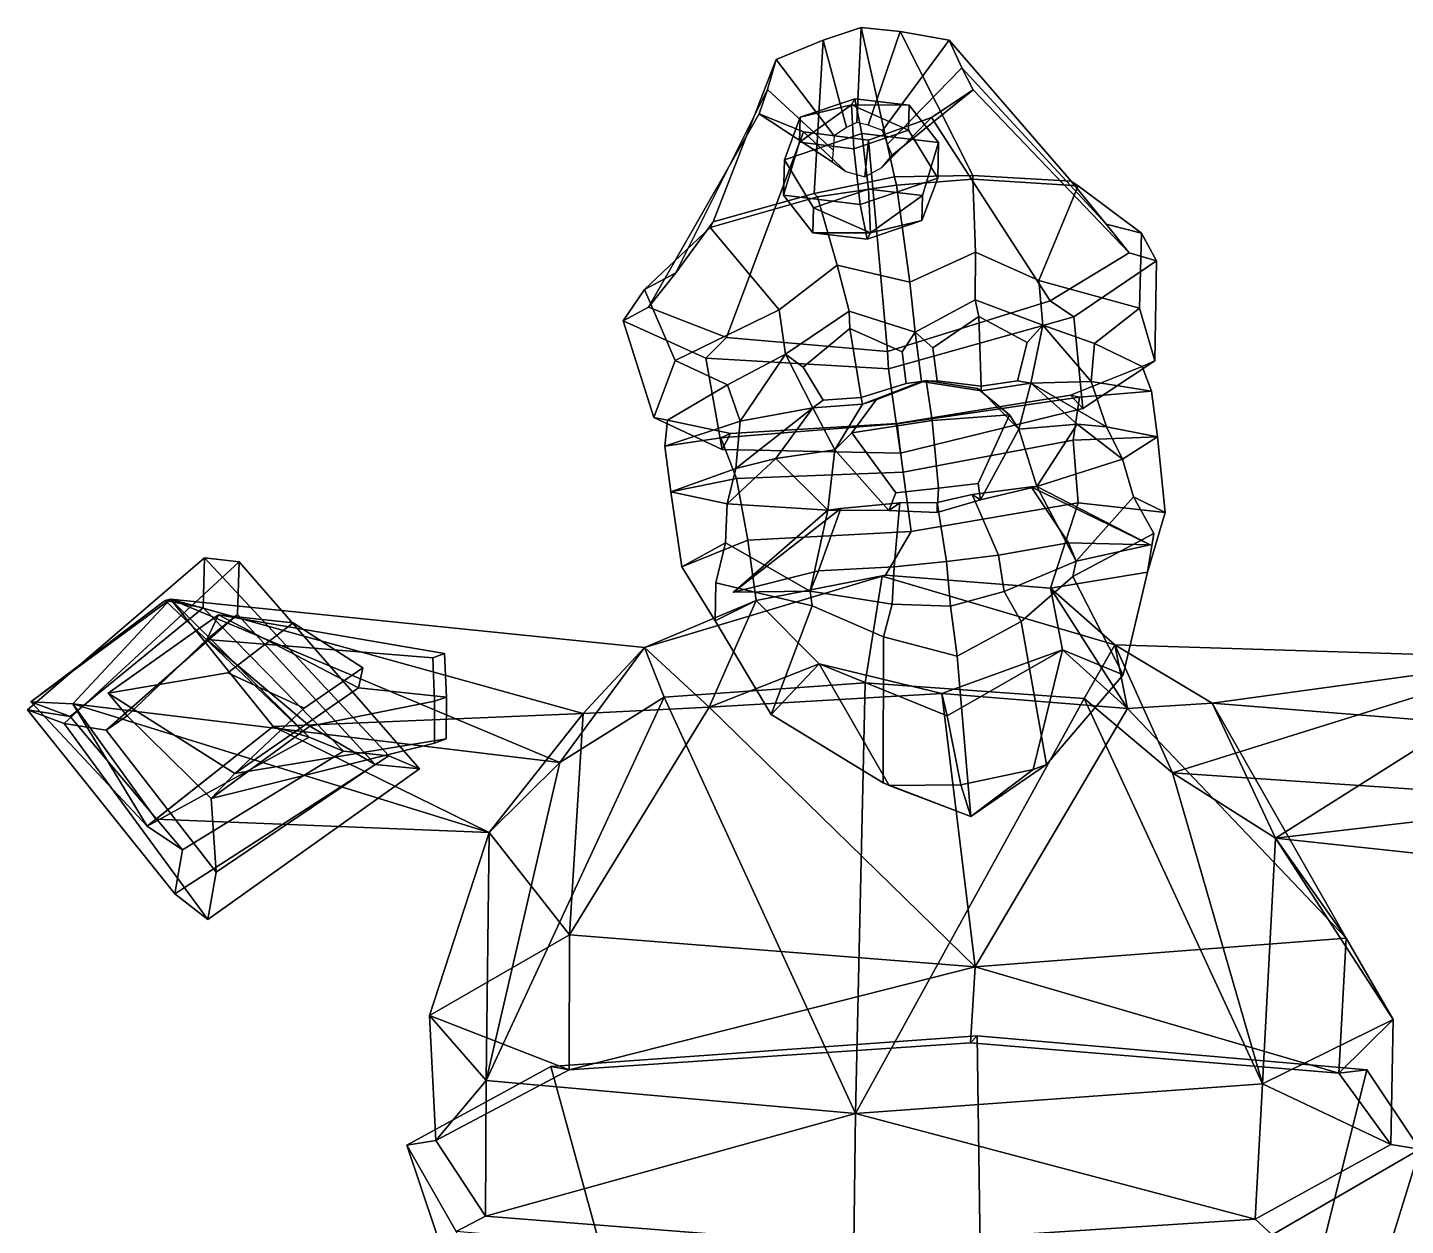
# Model space of a CAD drawing. Extents: x -213 to 325, y -160 to 308.
# Drawn here: x -213.4 to 142.2, y -0.7 to 308.4 of the extents above; entities that cross this region are included whole.
import ezdxf

# ---------------------------------------------------------------- set-up
doc = ezdxf.new("R2010")
doc.units = 0

msp = doc.modelspace()

# ---------------------------------------------------------------- linework, layer by layer
for p in [(76.289795, 174.895782, 63.692566), (-31.287403, 162.739075, 70.649391)]:
    msp.add_point(p)
for points in [[(10.295665, 269.878662, 61.596279), (1.71076, 308.433472, -3.615559), (-8.107802, 305.201508, -4.477952), (-10.431503, 265.590485, 55.454544)], [(0.574695, 283.944427, -63.036877), (-2.062427, 282.610809, -62.279022), (-8.107802, 305.201508, -4.477952), (1.71076, 308.433472, -3.615559)], [(0.574695, 283.944427, -63.036877), (1.71076, 308.433472, -3.615559), (11.807381, 307.443359, -5.762041), (3.514271, 283.235352, -62.63718)], [(10.295665, 269.878662, 61.596279), (30.503714, 270.216339, 52.807335), (11.807381, 307.443359, -5.762041), (1.71076, 308.433472, -3.615559)], [(3.514271, 283.235352, -62.63718), (11.807381, 307.443359, -5.762041), (24.38629, 305.215332, -9.135604), (7.229067, 281.872284, -61.867378)], [(55.890678, 268.752808, 38.455486), (24.38629, 305.215332, -9.135604), (11.807381, 307.443359, -5.762041), (30.503714, 270.216339, 52.807335)], [(-36.472111, 258.31543, 44.428425), (-10.431503, 265.590485, 55.454544), (-8.107802, 305.201508, -4.477952), (-20.210253, 300.195099, -6.260114)], [(-2.062427, 282.610809, -62.279022), (-5.258965, 280.473724, -61.065346), (-20.210253, 300.195099, -6.260114), (-8.107802, 305.201508, -4.477952)], [(7.229067, 281.872284, -61.867378), (24.38629, 305.215332, -9.135604), (27.647715, 298.076904, -14.623784), (8.53866, 278.354614, -59.874531)], [(64.910515, 257.659668, 11.500129), (27.647715, 298.076904, -14.623784), (24.38629, 305.215332, -9.135604), (55.890678, 268.752808, 38.455486)], [(-46.154076, 245.108887, 18.68248), (-36.472111, 258.31543, 44.428425), (-20.210253, 300.195099, -6.260114), (-22.490332, 292.432861, -11.39099)], [(-5.258965, 280.473724, -61.065346), (-5.501117, 276.782288, -58.972839), (-22.490332, 292.432861, -11.39099), (-20.210253, 300.195099, -6.260114)], [(8.53866, 278.354614, -59.874531), (27.647715, 298.076904, -14.623784), (30.580221, 292.352722, -19.070236), (9.679517, 275.52655, -58.272438)], [(70.855881, 250.254944, -11.48688), (30.580221, 292.352722, -19.070236), (27.647715, 298.076904, -14.623784), (64.910515, 257.659668, 11.500129)], [(-53.179092, 236.238434, -3.465757), (-46.154076, 245.108887, 18.68248), (-22.490332, 292.432861, -11.39099), (-24.631233, 286.137573, -15.510321)], [(-5.501117, 276.782288, -58.972839), (-5.780929, 273.795135, -57.279507), (-24.631233, 286.137573, -15.510321), (-22.490332, 292.432861, -11.39099)], [(9.679517, 275.52655, -58.272438), (30.580221, 292.352722, -19.070236), (19.880844, 285.230042, -22.542032), (6.995955, 272.33667, -56.462364)], [(50.462208, 237.882416, -29.857176), (19.880844, 285.230042, -22.542032), (30.580221, 292.352722, -19.070236), (70.855881, 250.254944, -11.48688)], [(1.914057, 281.074829, -47.329025), (0.108128, 290.077972, -59.796902), (-14.055396, 285.271667, -65.843216), (-18.116213, 274.277679, -55.879784)], [(-14.055396, 285.271667, -65.843216), (-0.7815, 288.456055, -76.477173), (-14.226307, 278.812256, -79.744141)], [(-0.7815, 288.456055, -76.477173), (-0.233695, 277.159119, -87.598808), (-14.226307, 278.812256, -79.744141)], [(0.108128, 290.077972, -59.796902), (-0.7815, 288.456055, -76.477173), (-14.055396, 285.271667, -65.843216)], [(0.108128, 290.077972, -59.796902), (14.100775, 288.424896, -67.65152), (-0.7815, 288.456055, -76.477173)], [(-0.7815, 288.456055, -76.477173), (13.929864, 281.965454, -81.552444), (-0.233695, 277.159119, -87.598808)], [(14.100775, 288.424896, -67.65152), (13.929864, 281.965454, -81.552444), (-0.7815, 288.456055, -76.477173)], [(1.914057, 281.074829, -47.329025), (21.702618, 278.737, -58.437107), (14.100775, 288.424896, -67.65152), (0.108128, 290.077972, -59.796902)], [(21.702618, 278.737, -58.437107), (21.460913, 269.60199, -78.096062), (13.929864, 281.965454, -81.552444), (14.100775, 288.424896, -67.65152)], [(-33.051987, 228.444946, -24.456459), (-53.179092, 236.238434, -3.465757), (-24.631233, 286.137573, -15.510321), (-13.158055, 281.510864, -20.411755)], [(-5.780929, 273.795135, -57.279507), (-2.255678, 271.300568, -55.868187), (-13.158055, 281.510864, -20.411755), (-24.631233, 286.137573, -15.510321)], [(-18.116213, 274.277679, -55.879784), (-14.055396, 285.271667, -65.843216), (-14.226307, 278.812256, -79.744141), (-18.357918, 265.14267, -75.538734)], [(6.995955, 272.33667, -56.462364), (19.880844, 285.230042, -22.542032), (3.622046, 279.41275, -24.297394), (2.653657, 269.903839, -55.080189)], [(8.469061, 224.82312, -45.381706), (3.622046, 279.41275, -24.297394), (19.880844, 285.230042, -22.542032), (50.462208, 237.882416, -29.857176)], [(8.469061, 224.82312, -45.381706), (-33.051987, 228.444946, -24.456459), (-13.158055, 281.510864, -20.411755), (3.622046, 279.41275, -24.297394)], [(1.914057, 281.074829, -47.329025), (-18.116213, 274.277679, -55.879784), (-10.585125, 261.914215, -52.423344), (3.578399, 266.720551, -46.377033)], [(-2.255678, 271.300568, -55.868187), (2.653657, 269.903839, -55.080189), (3.622046, 279.41275, -24.297394), (-13.158055, 281.510864, -20.411755)], [(13.929864, 281.965454, -81.552444), (21.460913, 269.60199, -78.096062), (1.430647, 262.80481, -86.646843), (-0.233695, 277.159119, -87.598808)], [(1.914057, 281.074829, -47.329025), (3.578399, 266.720551, -46.377033), (17.571043, 265.067444, -54.231647), (21.702618, 278.737, -58.437107)], [(-14.226307, 278.812256, -79.744141), (-0.233695, 277.159119, -87.598808), (1.430647, 262.80481, -86.646843), (-18.357918, 265.14267, -75.538734)], [(21.702618, 278.737, -58.437107), (17.571043, 265.067444, -54.231647), (17.400131, 258.608032, -68.132568), (21.460913, 269.60199, -78.096062)], [(-18.116213, 274.277679, -55.879784), (-18.357918, 265.14267, -75.538734), (-10.756036, 255.454803, -66.324265), (-10.585125, 261.914215, -52.423344)], [(3.578399, 266.720551, -46.377033), (-10.585125, 261.914215, -52.423344), (4.126197, 255.423645, -57.498604)], [(10.822513, 267.734955, 65.997177), (10.295665, 269.878662, 61.596279), (-10.431503, 265.590485, 55.454544), (-9.57394, 264.74588, 60.917793)], [(14.226674, 242.684845, 74.863831), (10.822513, 267.734955, 65.997177), (-9.57394, 264.74588, 60.917793), (-4.526141, 247.117828, 69.835449)], [(17.400131, 258.608032, -68.132568), (3.236576, 253.801697, -74.17894), (1.430647, 262.80481, -86.646843), (21.460913, 269.60199, -78.096062)], [(3.578399, 266.720551, -46.377033), (4.126197, 255.423645, -57.498604), (17.571043, 265.067444, -54.231647)], [(10.822513, 267.734955, 65.997177), (30.557262, 269.280884, 58.322578), (30.503714, 270.216339, 52.807335), (10.295665, 269.878662, 61.596279)], [(14.226674, 242.684845, 74.863831), (31.242292, 250.452148, 67.781563), (30.557262, 269.280884, 58.322578), (10.822513, 267.734955, 65.997177)], [(30.557262, 269.280884, 58.322578), (57.667854, 267.56781, 43.658695), (55.890678, 268.752808, 38.455486), (30.503714, 270.216339, 52.807335)], [(31.242292, 250.452148, 67.781563), (47.586147, 243.126038, 57.07674), (57.667854, 267.56781, 43.658695), (30.557262, 269.280884, 58.322578)], [(47.586147, 243.126038, 57.07674), (73.543083, 236.031677, 38.041512), (74.016029, 255.354065, 13.292112), (57.667854, 267.56781, 43.658695)], [(57.667854, 267.56781, 43.658695), (74.016029, 255.354065, 13.292112), (64.910515, 257.659668, 11.500129), (55.890678, 268.752808, 38.455486)], [(-9.57394, 264.74588, 60.917793), (-10.431503, 265.590485, 55.454544), (-36.472111, 258.31543, 44.428425), (-37.264938, 256.839996, 49.797832)], [(-4.526141, 247.117828, 69.835449), (-9.57394, 264.74588, 60.917793), (-37.264938, 256.839996, 49.797832), (-19.478886, 235.547424, 61.413712)], [(-10.756036, 255.454803, -66.324265), (-18.357918, 265.14267, -75.538734), (1.430647, 262.80481, -86.646843), (3.236576, 253.801697, -74.17894)], [(17.571043, 265.067444, -54.231647), (4.126197, 255.423645, -57.498604), (17.400131, 258.608032, -68.132568)], [(-10.585125, 261.914215, -52.423344), (-10.756036, 255.454803, -66.324265), (4.126197, 255.423645, -57.498604)], [(-37.264938, 256.839996, 49.797832), (-36.472111, 258.31543, 44.428425), (-46.154076, 245.108887, 18.68248), (-54.215717, 240.863281, 21.584633)], [(-19.478886, 235.547424, 61.413712), (-37.264938, 256.839996, 49.797832), (-54.215717, 240.863281, 21.584633), (-46.316662, 222.487, 45.792629)], [(4.126197, 255.423645, -57.498604), (3.236576, 253.801697, -74.17894), (17.400131, 258.608032, -68.132568)], [(74.016029, 255.354065, 13.292112), (77.89418, 248.259033, -12.748948), (70.855881, 250.254944, -11.48688), (64.910515, 257.659668, 11.500129)], [(4.126197, 255.423645, -57.498604), (-10.756036, 255.454803, -66.324265), (3.236576, 253.801697, -74.17894)], [(73.543083, 236.031677, 38.041512), (77.518021, 222.414001, 1.322866), (77.89418, 248.259033, -12.748948), (74.016029, 255.354065, 13.292112)], [(14.226674, 242.684845, 74.863831), (15.65691, 229.815247, 74.491364), (31.150402, 238.156189, 70.389763), (31.242292, 250.452148, 67.781563)], [(31.242292, 250.452148, 67.781563), (31.150402, 238.156189, 70.389763), (48.625824, 231.613892, 57.798023), (47.586147, 243.126038, 57.07674)], [(77.89418, 248.259033, -12.748948), (56.553928, 233.806427, -32.707878), (50.462208, 237.882416, -29.857176), (70.855881, 250.254944, -11.48688)], [(-4.526141, 247.117828, 69.835449), (-19.478886, 235.547424, 61.413712), (-17.833689, 224.103699, 62.09584), (-1.366696, 235.218201, 72.382027)], [(14.226674, 242.684845, 74.863831), (-4.526141, 247.117828, 69.835449), (-1.366696, 235.218201, 72.382027), (15.65691, 229.815247, 74.491364)], [(77.518021, 222.414001, 1.322866), (58.947701, 210.085327, -22.580143), (56.553928, 233.806427, -32.707878), (77.89418, 248.259033, -12.748948)], [(-54.215717, 240.863281, 21.584633), (-46.154076, 245.108887, 18.68248), (-53.179092, 236.238434, -3.465757), (-59.699688, 232.710327, -3.850995)], [(61.921425, 226.917816, 40.282898), (73.543083, 236.031677, 38.041512), (47.586147, 243.126038, 57.07674), (48.625824, 231.613892, 57.798023)], [(-46.316662, 222.487, 45.792629), (-54.215717, 240.863281, 21.584633), (-59.699688, 232.710327, -3.850995), (-51.802574, 207.800232, 9.685802)], [(-59.699688, 232.710327, -3.850995), (-53.179092, 236.238434, -3.465757), (-33.051987, 228.444946, -24.456459), (-38.397316, 223.076538, -26.567549)], [(-32.771927, 216.217041, 46.406551), (-17.833689, 224.103699, 62.09584), (-19.478886, 235.547424, 61.413712), (-46.316662, 222.487, 45.792629)], [(-1.244885, 230.767334, 70.698242), (-1.366696, 235.218201, 72.382027), (-17.833689, 224.103699, 62.09584), (-13.231303, 220.761169, 62.024643)], [(-1.244885, 230.767334, 70.698242), (12.315595, 224.743835, 72.273689), (15.65691, 229.815247, 74.491364), (-1.366696, 235.218201, 72.382027)], [(56.553928, 233.806427, -32.707878), (8.758856, 220.324036, -48.762356), (8.469061, 224.82312, -45.381706), (50.462208, 237.882416, -29.857176)], [(32.039364, 233.868896, 68.399887), (31.150402, 238.156189, 70.389763), (15.65691, 229.815247, 74.491364), (20.197659, 225.761719, 71.940681)], [(32.039364, 233.868896, 68.399887), (44.512619, 227.156128, 55.675606), (48.625824, 231.613892, 57.798023), (31.150402, 238.156189, 70.389763)], [(73.543083, 236.031677, 38.041512), (61.921425, 226.917816, 40.282898), (74.230888, 220.952087, 1.703953), (77.518021, 222.414001, 1.322866)], [(-51.802574, 207.800232, 9.685802), (-59.699688, 232.710327, -3.850995), (-38.397316, 223.076538, -26.567549), (-34.151421, 199.564728, -16.559587)], [(58.947701, 210.085327, -22.580143), (11.840618, 198.592438, -39.082211), (8.758856, 220.324036, -48.762356), (56.553928, 233.806427, -32.707878)], [(20.197659, 225.761719, 71.940681), (21.283329, 217.229065, 73.818611), (32.650928, 215.840759, 67.775581), (32.039364, 233.868896, 68.399887)], [(32.650928, 215.840759, 67.775581), (42.085087, 217.220703, 60.535889), (44.512619, 227.156128, 55.675606), (32.039364, 233.868896, 68.399887)], [(42.085087, 217.220703, 60.535889), (45.487, 216.688354, 63.372627), (48.625824, 231.613892, 57.798023), (44.512619, 227.156128, 55.675606)], [(45.487, 216.688354, 63.372627), (61.047832, 217.052948, 41.623634), (48.625824, 231.613892, 57.798023)], [(61.047832, 217.052948, 41.623634), (61.921425, 226.917816, 40.282898), (48.625824, 231.613892, 57.798023)], [(-38.397316, 223.076538, -26.567549), (-33.051987, 228.444946, -24.456459), (8.469061, 224.82312, -45.381706), (8.758856, 220.324036, -48.762356)], [(1.691899, 212.966888, 70.37748), (-1.244885, 230.767334, 70.698242), (-13.231303, 220.761169, 62.024643), (-8.09318, 212.233032, 65.628693)], [(12.315595, 224.743835, 72.273689), (-1.244885, 230.767334, 70.698242), (1.691899, 212.966888, 70.37748), (13.34839, 216.54303, 73.913834)], [(13.34839, 216.54303, 73.913834), (17.261034, 217.064941, 77.016312), (15.65691, 229.815247, 74.491364), (12.315595, 224.743835, 72.273689)], [(21.283329, 217.229065, 73.818611), (20.197659, 225.761719, 71.940681), (15.65691, 229.815247, 74.491364), (17.261034, 217.064941, 77.016312)], [(-29.56456, 206.813354, 47.483379), (-17.833689, 224.103699, 62.09584), (-32.771927, 216.217041, 46.406551)], [(-10.773458, 210.330688, 67.010895), (-17.833689, 224.103699, 62.09584), (-29.56456, 206.813354, 47.483379)], [(-8.09318, 212.233032, 65.628693), (-13.231303, 220.761169, 62.024643), (-17.833689, 224.103699, 62.09584), (-10.773458, 210.330688, 67.010895)], [(61.921425, 226.917816, 40.282898), (61.047832, 217.052948, 41.623634), (76.619476, 214.585205, 3.044297), (74.230888, 220.952087, 1.703953)], [(-46.316662, 222.487, 45.792629), (-51.802574, 207.800232, 9.685802), (-48.251659, 207.111023, 9.624685), (-32.771927, 216.217041, 46.406551)], [(-34.151421, 199.564728, -16.559587), (-38.397316, 223.076538, -26.567549), (8.758856, 220.324036, -48.762356), (11.840618, 198.592438, -39.082211)], [(77.518021, 222.414001, 1.322866), (74.230888, 220.952087, 1.703953), (55.738747, 213.582397, -24.026209), (58.947701, 210.085327, -22.580143)], [(76.619476, 214.585205, 3.044297), (58.038151, 213.014221, -27.073868), (55.738747, 213.582397, -24.026209), (74.230888, 220.952087, 1.703953)], [(19.983568, 206.988647, 97.305809), (18.476553, 217.307251, 92.033203), (5.596647, 212.350525, 89.520668), (-0.730027, 203.861267, 91.953781)], [(1.691899, 212.966888, 70.37748), (2.08424, 211.207428, 72.834892), (17.261034, 217.064941, 77.016312), (13.34839, 216.54303, 73.913834)], [(18.476553, 217.307251, 92.033203), (17.261034, 217.064941, 77.016312), (2.08424, 211.207428, 72.834892), (5.596647, 212.350525, 89.520668)], [(18.476553, 217.307251, 92.033203), (31.709101, 215.301331, 87.832024), (32.701839, 214.667358, 70.854904), (17.261034, 217.064941, 77.016312)], [(32.650928, 215.840759, 67.775581), (21.283329, 217.229065, 73.818611), (17.261034, 217.064941, 77.016312), (32.701839, 214.667358, 70.854904)], [(19.983568, 206.988647, 97.305809), (40.020954, 208.466309, 89.318481), (31.709101, 215.301331, 87.832024), (18.476553, 217.307251, 92.033203)], [(32.650928, 215.840759, 67.775581), (32.701839, 214.667358, 70.854904), (45.487, 216.688354, 63.372627), (42.085087, 217.220703, 60.535889)], [(64.981628, 205.416321, 42.402836), (61.047832, 217.052948, 41.623634), (45.487, 216.688354, 63.372627)], [(61.047832, 217.052948, 41.623634), (64.981628, 205.416321, 42.402836), (78.189713, 202.817932, 6.408596), (76.619476, 214.585205, 3.044297)], [(-32.771927, 216.217041, 46.406551), (-48.251659, 207.111023, 9.624685), (-48.975174, 200.392456, 11.166284), (-29.56456, 206.813354, 47.483379)], [(58.038151, 213.014221, -27.073868), (10.943399, 206.176086, -39.704395), (10.991354, 206.244812, -38.842796), (55.738747, 213.582397, -24.026209)], [(58.947701, 210.085327, -22.580143), (55.738747, 213.582397, -24.026209), (10.991354, 206.244812, -38.842796), (11.840618, 198.592438, -39.082211)], [(40.020954, 208.466309, 89.318481), (42.424652, 204.777405, 71.231117), (32.701839, 214.667358, 70.854904), (31.709101, 215.301331, 87.832024)], [(42.424652, 204.777405, 71.231117), (45.487, 216.688354, 63.372627), (32.701839, 214.667358, 70.854904)], [(57.40699, 206.037842, 67.119957), (45.487, 216.688354, 63.372627), (42.424652, 204.777405, 71.231117)], [(57.40699, 206.037842, 67.119957), (64.981628, 205.416321, 42.402836), (45.487, 216.688354, 63.372627)], [(78.189713, 202.817932, 6.408596), (56.381794, 201.909485, -27.446661), (58.038151, 213.014221, -27.073868), (76.619476, 214.585205, 3.044297)], [(-30.681965, 194.605927, 48.589233), (-10.773458, 210.330688, 67.010895), (-29.56456, 206.813354, 47.483379)], [(-20.354448, 197.250458, 72.148651), (-10.773458, 210.330688, 67.010895), (-30.681965, 194.605927, 48.589233)], [(-20.354448, 197.250458, 72.148651), (-5.068626, 199.410461, 74.302422), (-10.773458, 210.330688, 67.010895)], [(1.691899, 212.966888, 70.37748), (-8.09318, 212.233032, 65.628693), (-10.773458, 210.330688, 67.010895), (2.08424, 211.207428, 72.834892)], [(-5.068626, 199.410461, 74.302422), (2.08424, 211.207428, 72.834892), (-10.773458, 210.330688, 67.010895)], [(-0.730027, 203.861267, 91.953781), (5.596647, 212.350525, 89.520668), (2.08424, 211.207428, 72.834892), (-5.068626, 199.410461, 74.302422)], [(56.381794, 201.909485, -27.446661), (12.524961, 193.712524, -37.027313), (10.943399, 206.176086, -39.704395), (58.038151, 213.014221, -27.073868)], [(-51.802574, 207.800232, 9.685802), (-34.151421, 199.564728, -16.559587), (-32.010548, 203.666321, -18.351616), (-48.251659, 207.111023, 9.624685)], [(-48.975174, 200.392456, 11.166284), (-48.251659, 207.111023, 9.624685), (-32.010548, 203.666321, -18.351616), (-34.494629, 202.557617, -21.089935)], [(-29.56456, 206.813354, 47.483379), (-48.975174, 200.392456, 11.166284), (-47.450008, 188.620117, 14.533496), (-30.681965, 194.605927, 48.589233)], [(21.643049, 189.597992, 92.57798), (19.983568, 206.988647, 97.305809), (-0.730027, 203.861267, 91.953781), (10.668916, 188.335999, 87.800308)], [(21.643049, 189.597992, 92.57798), (31.924154, 190.737946, 86.425766), (40.020954, 208.466309, 89.318481), (19.983568, 206.988647, 97.305809)], [(31.924154, 190.737946, 86.425766), (32.534386, 186.513916, 73.301735), (42.424652, 204.777405, 71.231117), (40.020954, 208.466309, 89.318481)], [(-34.494629, 202.557617, -21.089935), (-32.010548, 203.666321, -18.351616), (10.991354, 206.244812, -38.842796), (10.943399, 206.176086, -39.704395)], [(-30.472975, 192.094513, -21.829914), (-34.494629, 202.557617, -21.089935), (10.943399, 206.176086, -39.704395), (12.524961, 193.712524, -37.027313)], [(-34.151421, 199.564728, -16.559587), (11.840618, 198.592438, -39.082211), (10.991354, 206.244812, -38.842796), (-32.010548, 203.666321, -18.351616)], [(10.668916, 188.335999, 87.800308), (-0.730027, 203.861267, 91.953781), (-5.068626, 199.410461, 74.302422), (8.814157, 183.833435, 74.835678)], [(32.534386, 186.513916, 73.301735), (47.052849, 190.001526, 65.984566), (42.424652, 204.777405, 71.231117)], [(47.052849, 190.001526, 65.984566), (57.40699, 206.037842, 67.119957), (42.424652, 204.777405, 71.231117)], [(47.052849, 190.001526, 65.984566), (69.151962, 197.061401, 42.419788), (57.40699, 206.037842, 67.119957)], [(80.144905, 183.314453, 9.659024), (57.668571, 185.764587, -22.866945), (56.381794, 201.909485, -27.446661), (78.189713, 202.817932, 6.408596)], [(69.151962, 197.061401, 42.419788), (64.981628, 205.416321, 42.402836), (57.40699, 206.037842, 67.119957)], [(64.981628, 205.416321, 42.402836), (69.151962, 197.061401, 42.419788), (78.189713, 202.817932, 6.408596)], [(72.00473, 187.332581, 43.414814), (80.144905, 183.314453, 9.659024), (78.189713, 202.817932, 6.408596), (69.151962, 197.061401, 42.419788)], [(-47.450008, 188.620117, 14.533496), (-48.975174, 200.392456, 11.166284), (-34.494629, 202.557617, -21.089935), (-30.472975, 192.094513, -21.829914)], [(-6.925972, 183.901703, 69.475281), (-5.068626, 199.410461, 74.302422), (-20.354448, 197.250458, 72.148651)], [(8.814157, 183.833435, 74.835678), (-5.068626, 199.410461, 74.302422), (-6.925972, 183.901703, 69.475281)], [(57.668571, 185.764587, -22.866945), (14.648129, 178.386292, -30.977407), (12.524961, 193.712524, -37.027313), (56.381794, 201.909485, -27.446661)], [(-32.854301, 185.534241, 49.016354), (-20.354448, 197.250458, 72.148651), (-30.681965, 194.605927, 48.589233)], [(-6.925972, 183.901703, 69.475281), (-20.354448, 197.250458, 72.148651), (-32.854301, 185.534241, 49.016354)], [(72.00473, 187.332581, 43.414814), (69.151962, 197.061401, 42.419788), (47.052849, 190.001526, 65.984566), (57.223335, 170.72998, 73.964539)], [(-30.681965, 194.605927, 48.589233), (-47.450008, 188.620117, 14.533496), (-32.854301, 185.534241, 49.016354)], [(-44.592144, 169.218628, 17.725552), (-47.450008, 188.620117, 14.533496), (-30.472975, 192.094513, -21.829914), (-27.546337, 176.134949, -17.356245)], [(-27.546337, 176.134949, -17.356245), (-30.472975, 192.094513, -21.829914), (12.524961, 193.712524, -37.027313), (14.648129, 178.386292, -30.977407)], [(-33.323269, 175.430054, 50.226189), (-32.854301, 185.534241, 49.016354), (-47.450008, 188.620117, 14.533496), (-44.592144, 169.218628, 17.725552)], [(21.643049, 189.597992, 92.57798), (10.668916, 188.335999, 87.800308), (8.814157, 183.833435, 74.835678), (21.30407, 183.245636, 80.438454)], [(21.643049, 189.597992, 92.57798), (21.30407, 183.245636, 80.438454), (32.534386, 186.513916, 73.301735), (31.924154, 190.737946, 86.425766)], [(45.535679, 189.865845, 80.773972), (47.052849, 190.001526, 65.984566), (32.534386, 186.513916, 73.301735), (30.368593, 187.921539, 81.900452)], [(30.368593, 187.921539, 81.900452), (37.124947, 172.25412, 94.572533), (55.246075, 175.488159, 84.186012), (45.535679, 189.865845, 80.773972)], [(45.535679, 189.865845, 80.773972), (76.289795, 174.895782, 63.692566), (47.052849, 190.001526, 65.984566)], [(55.246075, 175.488159, 84.186012), (76.289795, 174.895782, 63.692566), (45.535679, 189.865845, 80.773972)], [(76.289795, 174.895782, 63.692566), (57.223335, 170.72998, 73.964539), (47.052849, 190.001526, 65.984566)], [(-33.323269, 175.430054, 50.226189), (-11.459552, 162.968506, 78.406143), (-6.925972, 183.901703, 69.475281), (-32.854301, 185.534241, 49.016354)], [(11.688505, 185.810608, 83.108467), (-3.548297, 184.319122, 83.948143), (-9.305701, 168.193512, 88.360458), (10.250989, 169.217224, 96.310425)], [(-3.548297, 184.319122, 83.948143), (11.688505, 185.810608, 83.108467), (8.814157, 183.833435, 74.835678), (-6.925972, 183.901703, 69.475281)], [(50.595451, 163.743103, 6.756345), (7.941822, 167.122314, -9.261043), (14.648129, 178.386292, -30.977407), (57.668571, 185.764587, -22.866945)], [(21.333935, 185.861938, 85.472145), (21.30407, 183.245636, 80.438454), (8.814157, 183.833435, 74.835678), (11.688505, 185.810608, 83.108467)], [(10.250989, 169.217224, 96.310425), (23.747898, 170.620667, 96.167252), (21.333935, 185.861938, 85.472145), (11.688505, 185.810608, 83.108467)], [(21.333935, 185.861938, 85.472145), (30.368593, 187.921539, 81.900452), (32.534386, 186.513916, 73.301735), (21.30407, 183.245636, 80.438454)], [(37.124947, 172.25412, 94.572533), (30.368593, 187.921539, 81.900452), (21.333935, 185.861938, 85.472145), (23.747898, 170.620667, 96.167252)], [(75.623466, 167.895844, 15.735613), (50.595451, 163.743103, 6.756345), (57.668571, 185.764587, -22.866945), (80.144905, 183.314453, 9.659024)], [(72.00473, 187.332581, 43.414814), (57.223335, 170.72998, 73.964539), (56.36525, 166.799896, 64.940056), (77.249123, 177.858978, 47.39666)], [(75.623466, 167.895844, 15.735613), (80.144905, 183.314453, 9.659024), (72.00473, 187.332581, 43.414814), (77.249123, 177.858978, 47.39666)], [(-9.305701, 168.193512, 88.360458), (-3.548297, 184.319122, 83.948143), (-31.287403, 162.739075, 70.649391)], [(-3.548297, 184.319122, 83.948143), (-6.925972, 183.901703, 69.475281), (-31.287403, 162.739075, 70.649391)], [(-31.287403, 162.739075, 70.649391), (-6.925972, 183.901703, 69.475281), (-11.459552, 162.968506, 78.406143)], [(-25.358738, 160.596191, 12.415608), (-27.546337, 176.134949, -17.356245), (14.648129, 178.386292, -30.977407), (7.941822, 167.122314, -9.261043)], [(56.36525, 166.799896, 64.940056), (69.292809, 141.405792, 35.476631), (75.623466, 167.895844, 15.735613), (77.249123, 177.858978, 47.39666)], [(-36.021969, 155.279419, 22.955528), (-44.592144, 169.218628, 17.725552), (-27.546337, 176.134949, -17.356245), (-25.358738, 160.596191, 12.415608)], [(-36.021969, 155.279419, 22.955528), (-35.780975, 165.08606, 54.706116), (-33.323269, 175.430054, 50.226189), (-44.592144, 169.218628, 17.725552)], [(-33.323269, 175.430054, 50.226189), (-35.780975, 165.08606, 54.706116), (-10.904388, 159.19812, 69.290268), (-11.459552, 162.968506, 78.406143)], [(37.124947, 172.25412, 94.572533), (38.6171, 162.905457, 85.018204), (57.223335, 170.72998, 73.964539), (55.246075, 175.488159, 84.186012)], [(57.223335, 170.72998, 73.964539), (76.289795, 174.895782, 63.692566), (55.246075, 175.488159, 84.186012)], [(-204.013504, 128.788727, 130.96077), (-158.817612, 170.518738, 122.000328), (-167.745972, 171.600677, 90.878349), (-213.449356, 132.358032, 99.413338)], [(-213.449356, 132.358032, 99.413338), (-167.745972, 171.600677, 90.878349), (-168.101059, 158.664734, 89.622169), (-202.478699, 130.623047, 96.196678)], [(-120.240326, 120.502777, 72.385849), (-131.865799, 121.641815, 75.721313), (-168.101059, 158.664734, 89.622169), (-167.745972, 171.600677, 90.878349)], [(-120.240326, 120.502777, 72.385849), (-167.745972, 171.600677, 90.878349), (-158.817612, 170.518738, 122.000328), (-112.302879, 117.124054, 104.367767)], [(23.747898, 170.620667, 96.167252), (24.768452, 159.132965, 91.874451), (38.6171, 162.905457, 85.018204), (37.124947, 172.25412, 94.572533)], [(43.011909, 155.168579, 87.696007), (56.36525, 166.799896, 64.940056), (57.223335, 170.72998, 73.964539), (38.6171, 162.905457, 85.018204)], [(-204.013504, 128.788727, 130.96077), (-193.19986, 127.119141, 127.794365), (-159.270615, 156.975647, 120.70768), (-158.817612, 170.518738, 122.000328)], [(-112.302879, 117.124054, 104.367767), (-158.817612, 170.518738, 122.000328), (-159.270615, 156.975647, 120.70768), (-123.722115, 118.282257, 107.648155)], [(-11.459552, 162.968506, 78.406143), (-9.305701, 168.193512, 88.360458), (-31.287403, 162.739075, 70.649391)], [(10.250989, 169.217224, 96.310425), (-9.305701, 168.193512, 88.360458), (-11.459552, 162.968506, 78.406143), (9.671114, 159.63446, 86.890091)], [(23.747898, 170.620667, 96.167252), (10.250989, 169.217224, 96.310425), (9.671114, 159.63446, 86.890091), (24.768452, 159.132965, 91.874451)], [(69.292809, 141.405792, 35.476631), (53.62495, 147.819397, 29.350914), (50.595451, 163.743103, 6.756345), (75.623466, 167.895844, 15.735613)], [(7.123433, 166.882263, -12.786493), (-54.204647, 148.466309, -6.786494), (-25.358738, 160.596191, 12.415608), (7.941822, 167.122314, -9.261043)], [(7.123433, 166.882263, -12.786493), (2.721585, 139.313721, -59.527321), (-49.102726, 135.613556, -48.08548), (-54.204647, 148.466309, -6.786494)], [(-10.904388, 159.19812, 69.290268), (-35.780975, 165.08606, 54.706116), (-36.021969, 155.279419, 22.955528), (-21.504511, 131.145325, 41.348335)], [(7.123433, 166.882263, -12.786493), (67.139061, 149.129578, -16.499142), (59.277988, 135.290833, -59.297466), (2.721585, 139.313721, -59.527321)], [(7.941822, 167.122314, -9.261043), (50.595451, 163.743103, 6.756345), (67.139061, 149.129578, -16.499142), (7.123433, 166.882263, -12.786493)], [(49.526379, 118.269135, 72.145012), (69.292809, 141.405792, 35.476631), (56.36525, 166.799896, 64.940056), (43.011909, 155.168579, 87.696007)], [(70.428047, 132.713989, 34.496212), (50.595451, 163.743103, 6.756345), (53.62495, 147.819397, 29.350914)], [(67.139061, 149.129578, -16.499142), (50.595451, 163.743103, 6.756345), (70.428047, 132.713989, 34.496212)], [(-212.598053, 134.444336, 61.736755), (-177.967529, 160.551941, 54.889793), (-176.532059, 160.924683, 1.259071)], [(-212.598053, 134.444336, 61.736755), (-176.532059, 160.924683, 1.259071), (-201.72728, 133.864746, -21.158144)], [(-202.478699, 130.623047, 96.196678), (-168.101059, 158.664734, 89.622169), (-177.967529, 160.551941, 54.889793), (-212.598053, 134.444336, 61.736755)], [(-76.074074, 118.764374, -35.916985), (-201.72728, 133.864746, -21.158144), (-176.532059, 160.924683, 1.259071)], [(-140.747162, 125.305664, 40.902409), (-176.532059, 160.924683, 1.259071), (-177.967529, 160.551941, 54.889793)], [(-177.967529, 160.551941, 54.889793), (-168.101059, 158.664734, 89.622169), (-131.865799, 121.641815, 75.721313), (-140.747162, 125.305664, 40.902409)], [(-70.016624, 131.3974, 39.098068), (-54.204647, 148.466309, -6.786494), (-176.532059, 160.924683, 1.259071)], [(-70.016624, 131.3974, 39.098068), (-176.532059, 160.924683, 1.259071), (-150.055008, 128.079102, 32.424271)], [(-76.074074, 118.764374, -35.916985), (-176.532059, 160.924683, 1.259071), (-54.204647, 148.466309, -6.786494)], [(-140.747162, 125.305664, 40.902409), (-150.055008, 128.079102, 32.424271), (-176.532059, 160.924683, 1.259071)], [(-54.204647, 148.466309, -6.786494), (-37.570045, 133.062683, 46.609161), (-25.358738, 160.596191, 12.415608)], [(-37.570045, 133.062683, 46.609161), (-9.098062, 144.234558, 35.797737), (-25.358738, 160.596191, 12.415608)], [(-21.504511, 131.145325, 41.348335), (-36.021969, 155.279419, 22.955528), (-25.358738, 160.596191, 12.415608), (-9.098062, 144.234558, 35.797737)], [(7.482836, 151.153656, 89.993607), (9.671114, 159.63446, 86.890091), (-11.459552, 162.968506, 78.406143), (-10.904388, 159.19812, 69.290268)], [(26.503023, 146.226685, 96.14402), (43.011909, 155.168579, 87.696007), (38.6171, 162.905457, 85.018204), (24.768452, 159.132965, 91.874451)], [(-187.740005, 130.792847, 118.36599), (-167.138397, 150.501953, 111.406105), (-159.270615, 156.975647, 120.70768), (-193.19986, 127.119141, 127.794365)], [(-192.667023, 136.688171, 155.261871), (-164.186844, 156.882446, 145.235107), (-167.138397, 150.501953, 111.406105), (-187.740005, 130.792847, 118.36599)], [(-161.741974, 141.917908, 206.446365), (-144.892181, 154.796631, 211.523544), (-164.186844, 156.882446, 145.235107), (-192.667023, 136.688171, 155.261871)], [(-140.562912, 128.148041, 106.330482), (-123.722115, 118.282257, 107.648155), (-159.270615, 156.975647, 120.70768), (-167.138397, 150.501953, 111.406105)], [(-105.871155, 146.884277, 148.372849), (-108.841232, 145.797363, 135.824554), (-167.138397, 150.501953, 111.406105), (-164.186844, 156.882446, 145.235107)], [(-126.894569, 143.228729, 209.387955), (-128.057098, 138.051208, 154.864456), (-164.186844, 156.882446, 145.235107), (-144.892181, 154.796631, 211.523544)], [(-105.283752, 135.658295, 150.082153), (-105.871155, 146.884277, 148.372849), (-164.186844, 156.882446, 145.235107), (-128.057098, 138.051208, 154.864456)], [(7.408355, 113.509613, 74.868706), (7.482836, 151.153656, 89.993607), (-10.904388, 159.19812, 69.290268), (-21.504511, 131.145325, 41.348335)], [(26.503023, 146.226685, 96.14402), (24.768452, 159.132965, 91.874451), (9.671114, 159.63446, 86.890091), (7.482836, 151.153656, 89.993607)], [(-142.081985, 132.764648, 215.221512), (-126.894569, 143.228729, 209.387955), (-144.892181, 154.796631, 211.523544), (-161.741974, 141.917908, 206.446365)], [(30.000843, 104.843445, 77.917679), (49.526379, 118.269135, 72.145012), (43.011909, 155.168579, 87.696007), (26.503023, 146.226685, 96.14402)], [(-108.379135, 134.572327, 137.544632), (-140.562912, 128.148041, 106.330482), (-167.138397, 150.501953, 111.406105), (-108.841232, 145.797363, 135.824554)], [(30.000843, 104.843445, 77.917679), (26.503023, 146.226685, 96.14402), (7.482836, 151.153656, 89.993607), (7.408355, 113.509613, 74.868706)], [(-105.283752, 135.658295, 150.082153), (-108.379135, 134.572327, 137.544632), (-108.841232, 145.797363, 135.824554), (-105.871155, 146.884277, 148.372849)], [(-76.074074, 118.764374, -35.916985), (-54.204647, 148.466309, -6.786494), (-49.102726, 135.613556, -48.08548)], [(-70.016624, 131.3974, 39.098068), (-37.570045, 133.062683, 46.609161), (-54.204647, 148.466309, -6.786494)], [(23.86462, 130.782593, 28.357244), (22.480545, 136.570404, 43.51791), (53.62495, 147.819397, 29.350914)], [(22.480545, 136.570404, 43.51791), (70.428047, 132.713989, 34.496212), (53.62495, 147.819397, 29.350914)], [(46.067146, 116.988464, 55.760651), (27.448534, 112.966614, 52.644741), (23.86462, 130.782593, 28.357244), (53.62495, 147.819397, 29.350914)], [(49.526379, 118.269135, 72.145012), (46.067146, 116.988464, 55.760651), (53.62495, 147.819397, 29.350914), (69.292809, 141.405792, 35.476631)], [(82.088646, 116.091949, -45.160717), (59.277988, 135.290833, -59.297466), (67.139061, 149.129578, -16.499142)], [(92.315948, 134.076294, 27.573353), (67.139061, 149.129578, -16.499142), (70.428047, 132.713989, 34.496212)], [(92.315948, 134.076294, 27.573353), (176.819183, 145.687988, -7.012129), (67.139061, 149.129578, -16.499142)], [(82.088646, 116.091949, -45.160717), (67.139061, 149.129578, -16.499142), (176.819183, 145.687988, -7.012129)], [(-142.081985, 132.764648, 215.221512), (-159.937317, 115.926483, 150.751099), (-128.057098, 138.051208, 154.864456), (-126.894569, 143.228729, 209.387955)], [(22.480545, 136.570404, 43.51791), (-9.098062, 144.234558, 35.797737), (-37.570045, 133.062683, 46.609161)], [(7.408355, 113.509613, 74.868706), (-21.504511, 131.145325, 41.348335), (-9.098062, 144.234558, 35.797737), (8.953104, 112.794434, 58.160751)], [(8.953104, 112.794434, 58.160751), (-9.098062, 144.234558, 35.797737), (23.86462, 130.782593, 28.357244), (27.448534, 112.966614, 52.644741)], [(23.86462, 130.782593, 28.357244), (-9.098062, 144.234558, 35.797737), (22.480545, 136.570404, 43.51791)], [(82.088646, 116.091949, -45.160717), (176.819183, 145.687988, -7.012129), (190.059677, 108.742493, -25.063215)], [(92.315948, 134.076294, 27.573353), (155.77327, 128.959167, 37.957352), (176.819183, 145.687988, -7.012129)], [(-142.081985, 132.764648, 215.221512), (-161.741974, 141.917908, 206.446365), (-192.667023, 136.688171, 155.261871), (-159.937317, 115.926483, 150.751099)], [(0.273751, 28.20224, -106.908592), (-49.102726, 135.613556, -48.08548), (2.721585, 139.313721, -59.527321)], [(0.273751, 28.20224, -106.908592), (2.721585, 139.313721, -59.527321), (59.277988, 135.290833, -59.297466)], [(-159.937317, 115.926483, 150.751099), (-192.667023, 136.688171, 155.261871), (-187.740005, 130.792847, 118.36599), (-166.072891, 109.437531, 114.620384)], [(-105.445984, 124.838074, 151.962784), (-105.283752, 135.658295, 150.082153), (-128.057098, 138.051208, 154.864456), (-159.937317, 115.926483, 150.751099)], [(-105.445984, 124.838074, 151.962784), (-108.436287, 123.748016, 139.378708), (-108.379135, 134.572327, 137.544632), (-105.283752, 135.658295, 150.082153)], [(-95.118492, 36.663834, -59.393631), (-49.102726, 135.613556, -48.08548), (0.273751, 28.20224, -106.908592)], [(-95.118492, 36.663834, -59.393631), (-76.074074, 118.764374, -35.916985), (-49.102726, 135.613556, -48.08548)], [(31.148579, 65.984344, 105.483612), (22.480545, 136.570404, 43.51791), (-37.570045, 133.062683, 46.609161)], [(105.285019, 35.829559, -88.377289), (0.273751, 28.20224, -106.908592), (59.277988, 135.290833, -59.297466)], [(31.148579, 65.984344, 105.483612), (70.428047, 132.713989, 34.496212), (22.480545, 136.570404, 43.51791)], [(105.285019, 35.829559, -88.377289), (59.277988, 135.290833, -59.297466), (82.088646, 116.091949, -45.160717)], [(-175.396606, 84.87793, 83.91478), (-166.891312, 78.209839, 116.331619), (-204.013504, 128.788727, 130.96077), (-213.449356, 132.358032, 99.413338)], [(-175.396606, 84.87793, 83.91478), (-213.449356, 132.358032, 99.413338), (-202.478699, 130.623047, 96.196678), (-173.417908, 96.250427, 84.558113)], [(-182.601196, 102.361176, 50.078941), (-173.417908, 96.250427, 84.558113), (-202.478699, 130.623047, 96.196678), (-212.598053, 134.444336, 61.736755)], [(-182.601196, 102.361176, 50.078941), (-212.598053, 134.444336, 61.736755), (-201.72728, 133.864746, -21.158144)], [(-94.312416, 100.709747, 2.358987), (-201.72728, 133.864746, -21.158144), (-76.074074, 118.764374, -35.916985)], [(-180.379349, 104.131897, 4.373229), (-201.72728, 133.864746, -21.158144), (-94.312416, 100.709747, 2.358987)], [(-182.601196, 102.361176, 50.078941), (-201.72728, 133.864746, -21.158144), (-180.379349, 104.131897, 4.373229)], [(-108.436287, 123.748016, 139.378708), (-166.072891, 109.437531, 114.620384), (-140.562912, 128.148041, 106.330482), (-108.379135, 134.572327, 137.544632)], [(31.148579, 65.984344, 105.483612), (-37.570045, 133.062683, 46.609161), (-73.552383, 74.294098, 88.639107)], [(-73.552383, 74.294098, 88.639107), (-37.570045, 133.062683, 46.609161), (-70.016624, 131.3974, 39.098068)], [(31.148579, 65.984344, 105.483612), (126.851135, 73.459824, 59.655449), (70.428047, 132.713989, 34.496212)], [(126.851135, 73.459824, 59.655449), (92.315948, 134.076294, 27.573353), (70.428047, 132.713989, 34.496212)], [(126.851135, 73.459824, 59.655449), (108.640266, 99.202087, -10.379412), (92.315948, 134.076294, 27.573353)], [(108.640266, 99.202087, -10.379412), (155.77327, 128.959167, 37.957352), (92.315948, 134.076294, 27.573353)], [(-166.891312, 78.209839, 116.331619), (-164.769058, 90.495331, 117.030823), (-193.19986, 127.119141, 127.794365), (-204.013504, 128.788727, 130.96077)], [(-166.072891, 109.437531, 114.620384), (-187.740005, 130.792847, 118.36599), (-193.19986, 127.119141, 127.794365), (-164.769058, 90.495331, 117.030823)], [(-182.601196, 102.361176, 50.078941), (-180.379349, 104.131897, 4.373229), (-150.055008, 128.079102, 32.424271)], [(-182.601196, 102.361176, 50.078941), (-150.055008, 128.079102, 32.424271), (-140.747162, 125.305664, 40.902409)], [(-180.379349, 104.131897, 4.373229), (-94.312416, 100.709747, 2.358987), (-150.055008, 128.079102, 32.424271)], [(-166.072891, 109.437531, 114.620384), (-164.769058, 90.495331, 117.030823), (-123.722115, 118.282257, 107.648155), (-140.562912, 128.148041, 106.330482)], [(-94.312416, 100.709747, 2.358987), (-70.016624, 131.3974, 39.098068), (-150.055008, 128.079102, 32.424271)], [(-73.552383, 74.294098, 88.639107), (-70.016624, 131.3974, 39.098068), (-94.312416, 100.709747, 2.358987)], [(172.71254, 92.308075, 12.573717), (155.77327, 128.959167, 37.957352), (108.640266, 99.202087, -10.379412)], [(-140.747162, 125.305664, 40.902409), (-131.865799, 121.641815, 75.721313), (-173.417908, 96.250427, 84.558113), (-182.601196, 102.361176, 50.078941)], [(-105.445984, 124.838074, 151.962784), (-159.937317, 115.926483, 150.751099), (-166.072891, 109.437531, 114.620384), (-108.436287, 123.748016, 139.378708)], [(-175.396606, 84.87793, 83.91478), (-173.417908, 96.250427, 84.558113), (-131.865799, 121.641815, 75.721313), (-120.240326, 120.502777, 72.385849)], [(-175.396606, 84.87793, 83.91478), (-120.240326, 120.502777, 72.385849), (-112.302879, 117.124054, 104.367767), (-166.891312, 78.209839, 116.331619)], [(-166.891312, 78.209839, 116.331619), (-112.302879, 117.124054, 104.367767), (-123.722115, 118.282257, 107.648155), (-164.769058, 90.495331, 117.030823)], [(-95.118492, 36.663834, -59.393631), (-94.312416, 100.709747, 2.358987), (-76.074074, 118.764374, -35.916985)], [(30.000843, 104.843445, 77.917679), (46.067146, 116.988464, 55.760651), (49.526379, 118.269135, 72.145012)], [(30.000843, 104.843445, 77.917679), (27.448534, 112.966614, 52.644741), (46.067146, 116.988464, 55.760651)], [(105.285019, 35.829559, -88.377289), (82.088646, 116.091949, -45.160717), (108.640266, 99.202087, -10.379412)], [(108.640266, 99.202087, -10.379412), (82.088646, 116.091949, -45.160717), (190.059677, 108.742493, -25.063215)], [(30.000843, 104.843445, 77.917679), (7.408355, 113.509613, 74.868706), (8.953104, 112.794434, 58.160751)], [(30.000843, 104.843445, 77.917679), (8.953104, 112.794434, 58.160751), (27.448534, 112.966614, 52.644741)], [(172.71254, 92.308075, 12.573717), (108.640266, 99.202087, -10.379412), (190.059677, 108.742493, -25.063215)], [(-73.552383, 74.294098, 88.639107), (-94.312416, 100.709747, 2.358987), (-109.694199, 53.478104, 9.849395)], [(-109.694199, 53.478104, 9.849395), (-94.312416, 100.709747, 2.358987), (-95.118492, 36.663834, -59.393631)], [(139.018158, 52.442719, -26.121), (105.285019, 35.829559, -88.377289), (108.640266, 99.202087, -10.379412)], [(126.851135, 73.459824, 59.655449), (139.018158, 52.442719, -26.121), (108.640266, 99.202087, -10.379412)], [(-73.628189, 39.411163, 82.809036), (-73.552383, 74.294098, 88.639107), (-109.694199, 53.478104, 9.849395)], [(-73.628189, 39.411163, 82.809036), (31.148579, 65.984344, 105.483612), (-73.552383, 74.294098, 88.639107)], [(124.987556, 38.58432, 54.083939), (126.851135, 73.459824, 59.655449), (31.148579, 65.984344, 105.483612)], [(124.987556, 38.58432, 54.083939), (139.018158, 52.442719, -26.121), (126.851135, 73.459824, 59.655449)], [(-73.628189, 39.411163, 82.809036), (29.89382, 46.406448, 97.3713), (31.148579, 65.984344, 105.483612)], [(124.987556, 38.58432, 54.083939), (31.148579, 65.984344, 105.483612), (29.89382, 46.406448, 97.3713)], [(-73.628189, 39.411163, 82.809036), (-109.694199, 53.478104, 9.849395), (-108.089622, 21.16301, 14.094141)], [(-108.089622, 21.16301, 14.094141), (-109.694199, 53.478104, 9.849395), (-95.118492, 36.663834, -59.393631)], [(138.418503, 20.13678, -21.557465), (105.285019, 35.829559, -88.377289), (139.018158, 52.442719, -26.121)], [(124.987556, 38.58432, 54.083939), (138.418503, 20.13678, -21.557465), (139.018158, 52.442719, -26.121)], [(32.376186, -6.942688, 116.070892), (31.634861, 48.226929, 109.357079), (-78.425095, 40.310898, 91.898766), (-63.507118, -13.950256, 96.442642)], [(31.634861, 48.226929, 109.357079), (29.89382, 46.406448, 97.3713), (-73.628189, 39.411163, 82.809036), (-78.425095, 40.310898, 91.898766)], [(31.634861, 48.226929, 109.357079), (132.170395, 39.434174, 61.441082), (124.987556, 38.58432, 54.083939), (29.89382, 46.406448, 97.3713)], [(32.376186, -6.942688, 116.070892), (118.709076, -14.708832, 70.089348), (132.170395, 39.434174, 61.441082), (31.634861, 48.226929, 109.357079)], [(-78.425095, 40.310898, 91.898766), (-115.561127, 20.015015, 15.320505), (-97.324402, -34.259949, 19.384398), (-63.507118, -13.950256, 96.442642)], [(-115.561127, 20.015015, 15.320505), (-78.425095, 40.310898, 91.898766), (-73.628189, 39.411163, 82.809036), (-108.089622, 21.16301, 14.094141)], [(132.170395, 39.434174, 61.441082), (118.709076, -14.708832, 70.089348), (129.141602, -35.202728, -13.368587), (145.921677, 18.926468, -22.496834)], [(145.921677, 18.926468, -22.496834), (138.418503, 20.13678, -21.557465), (124.987556, 38.58432, 54.083939), (132.170395, 39.434174, 61.441082)], [(-108.089622, 21.16301, 14.094141), (-95.118492, 36.663834, -59.393631), (-95.242882, 1.696136, -65.557167)], [(-95.242882, 1.696136, -65.557167), (-95.118492, 36.663834, -59.393631), (0.273751, 28.20224, -106.908592)], [(103.372864, 0.869293, -94.282265), (0.273751, 28.20224, -106.908592), (105.285019, 35.829559, -88.377289)], [(138.418503, 20.13678, -21.557465), (103.372864, 0.869293, -94.282265), (105.285019, 35.829559, -88.377289)], [(-95.242882, 1.696136, -65.557167), (0.273751, 28.20224, -106.908592), (-0.176368, -5.769348, -108.924103)], [(103.372864, 0.869293, -94.282265), (-0.176368, -5.769348, -108.924103), (0.273751, 28.20224, -106.908592)], [(-102.849693, -2.307098, -75.755035), (-115.561127, 20.015015, 15.320505), (-108.089622, 21.16301, 14.094141), (-95.242882, 1.696136, -65.557167)], [(-97.324402, -34.259949, 19.384398), (-115.561127, 20.015015, 15.320505), (-102.849693, -2.307098, -75.755035), (-87.931717, -56.568253, -71.211166)], [(129.141602, -35.202728, -13.368587), (94.284477, -57.32682, -97.564453), (107.745796, -3.183807, -106.212723), (145.921677, 18.926468, -22.496834)], [(107.745796, -3.183807, -106.212723), (103.372864, 0.869293, -94.282265), (138.418503, 20.13678, -21.557465), (145.921677, 18.926468, -22.496834)], [(-102.849693, -2.307098, -75.755035), (-95.242882, 1.696136, -65.557167), (-0.176368, -5.769348, -108.924103), (-2.315848, -11.00531, -123.68364)], [(107.745796, -3.183807, -106.212723), (-2.315848, -11.00531, -123.68364), (-0.176368, -5.769348, -108.924103), (103.372864, 0.869293, -94.282265)]]:
    msp.add_3dface(points)

doc.saveas('drawing.dxf')
